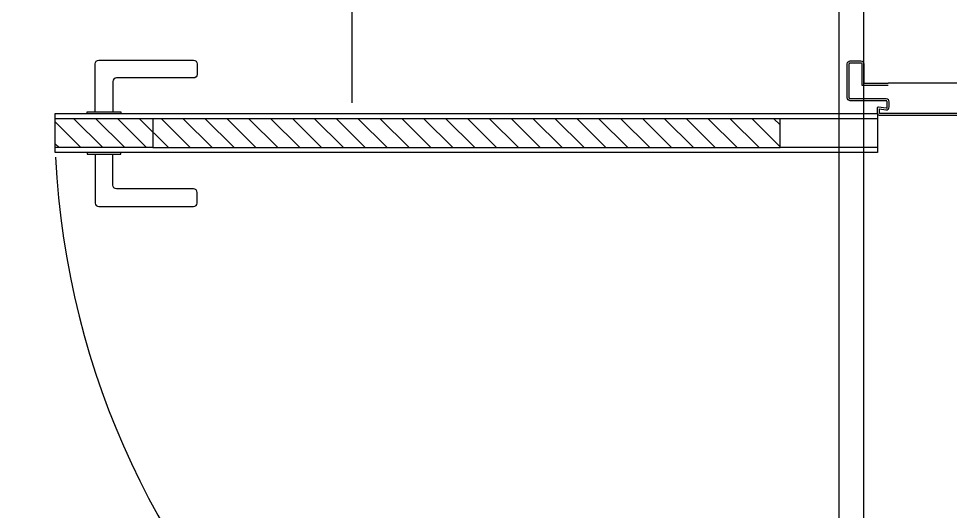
# Model space of a CAD drawing. Header units: inches. Extents: x 21 to 32698, y 13 to 3712.
# Drawn here: x 5340 to 5435.7, y 2503.2 to 2553.7 of the extents above; entities that cross this region are included whole.
import ezdxf

# ---------------------------------------------------------------- set-up
doc = ezdxf.new("R2010")
doc.units = ezdxf.units.IN
doc.header["$MEASUREMENT"] = 0
doc.set_wipeout_variables(frame=1)
for name, color, linetype, lineweight in [('Z_MİM_-KM-DOOR', 8, 'Continuous', 25), ('Z_MİM_-KM-DOOR-1', 8, 'Continuous', 25), ('Z_MİM_-KM-DOOR-FRAM', 8, 'Continuous', 25), ('Z_MİM_-KM-GLAZ', 8, 'Continuous', 25), ('Z_MİM_-KM-GLAZ-IDEN', 8, 'Continuous', 25), ('Z_MİM_-KM-PATTERN-00', 8, 'Continuous', 25), ('Z_MİM_-KM-WALL', 8, 'Continuous', 25), ('Z_MİM_-KM-WALL-PLASTER', 8, 'Continuous', 25)]:
    doc.layers.add(name, color=color, linetype=linetype, lineweight=lineweight)

# ---------------------------------------------------------------- blocks, each defined once
blk = doc.blocks.new('*U145')
at = {"layer": 'Z_MİM_-KM-PATTERN-00'}
h = blk.add_hatch(dxfattribs=at)
h.set_pattern_fill('ANSI31', color=256, scale=0.5, angle=180, style=0)
h.set_pattern_definition([(45, (0, 0), (-1.122532, 1.122532), [])])
h.paths.add_polyline_path([(-93.4, -31.1), (-93.4, -105.484), (-96.4, -105.484), (-96.4, -31.1)])
at = {"layer": 'Z_MİM_-KM-DOOR-1'}
for p, q in [((-96.4, -95.484), (-96.4, -31.1)), ((-93.4, -95.484), (-93.4, -31.1)), ((-97.082, -98.754), (-96.9, -98.754)), ((-97.082, -102.214), (-97.082, -98.754)), ((-92.718, -98.754), (-92.9, -98.754)), ((-92.718, -102.214), (-92.718, -98.754)), ((-96.9, -102.214), (-97.082, -102.214)), ((-92.9, -102.214), (-92.718, -102.214))]:
    blk.add_line(p, q, dxfattribs=at)
for points in [[(-97.082, -101.394), (-101.998, -101.394, -0.414214), (-102.362, -101.03), (-102.362, -91.289, -0.414214), (-101.998, -90.925), (-100.906, -90.925, -0.414214), (-100.542, -91.289), (-100.542, -99.209, 0.414214), (-100.177, -99.573), (-97.082, -99.573)], [(-92.718, -101.394), (-87.711, -101.394, 0.414214), (-87.347, -101.03), (-87.347, -91.289, 0.414214), (-87.711, -90.925), (-88.803, -90.925, 0.414214), (-89.167, -91.289), (-89.167, -99.209, -0.414214), (-89.532, -99.573), (-92.718, -99.573)]]:
    blk.add_lwpolyline(points, format="xyb", dxfattribs=at)
blk.add_lwpolyline([(-96.4, -105.484), (-96.4, -95.484), (-93.4, -95.484), (-93.4, -105.484)], close=True, dxfattribs=at)
blk.add_wipeout([(-10, -23.5), (-10, -1.5), (-99.8, -1.3), (-99.8, -23.7)])
for points in [[(-96.7, -4.55), (-96.7, -20.9, -0.414214), (-96.9, -21.1), (-97.484, -21.1, -0.458526), (-97.583, -20.985), (-97.467, -20.215, 0.458526), (-97.566, -20.1), (-98.1, -20.1, 0.414214), (-98.2, -20.2), (-98.2, -23.9, -0.414214), (-98.5, -24.2), (-102, -24.2, -0.414214), (-102.3, -23.9), (-102.3, -22.8, -0.414214), (-102, -22.5), (-101.2, -22.5), (-100, -22.5), (-100, -20), (-100, -20)], [(-96.9, -4.55), (-96.9, -20.9), (-97.368, -20.9), (-97.269, -20.245, 0.458526), (-97.566, -19.9), (-98.1, -19.9, 0.414214), (-98.4, -20.2), (-98.4, -23.9, -0.414214), (-98.5, -24), (-102, -24, -0.414214), (-102.1, -23.9), (-102.1, -22.8, -0.414214), (-102, -22.7), (-101.2, -22.7), (-99.8, -22.7), (-99.8, -20)]]:
    blk.add_lwpolyline(points, format="xyb", dxfattribs=at)
for points in [[(-92.9, -21.1), (-92.9, -105.484), (-96.9, -105.484), (-96.9, -21.1)], [(-96.4, -31.1), (-96.4, -21.1), (-93.4, -21.1), (-93.4, -31.1)]]:
    blk.add_lwpolyline(points, close=True, dxfattribs=at)
at = {"layer": 'Z_MİM_-KM-DOOR-FRAM', "ltscale": 0.2}
blk.add_arc((-96.639, -21.456), 84.122, 272.88393, 0.13421, dxfattribs=at)
at = {"layer": 'Z_MİM_-KM-WALL'}
blk.add_line((-100, -5), (-100, -20), dxfattribs=at)
blk = doc.blocks.new('*U184')
at = {"layer": 'Z_MİM_-KM-GLAZ-IDEN', "ltscale": 1.5}
blk.add_line((27.5, -37.022), (27.5, 70.022), dxfattribs=at)

msp = doc.modelspace()

# ---------------------------------------------------------------- block references
at = {"layer": 'Z_MİM_-KM-DOOR', "ltscale": 1.5, "rotation": 270}
msp.add_blockref('*U145', (5449.282, 2447.083), dxfattribs=at)

# ---------------------------------------------------------------- next in the draw order: linework, layer by layer
at = {"layer": 'Z_MİM_-KM-WALL'}
msp.add_line((5426.756, 2562.083), (5426.756, 2107.083), dxfattribs=at)

# ---------------------------------------------------------------- next in the draw order: block references
at = {"layer": 'Z_MİM_-KM-GLAZ', "ltscale": 1.5}
msp.add_blockref('*U184', (5346.757, 2582.084), dxfattribs=at)

# ---------------------------------------------------------------- next in the draw order: linework, layer by layer
at = {"layer": 'Z_MİM_-KM-WALL-PLASTER'}
msp.add_lwpolyline([(5424.256, 2559.584), (5314.257, 2559.584), (5314.257, 2429.584), (5304.214, 2429.584), (5304.214, 2359.583), (5424.256, 2359.583)], close=True, dxfattribs=at)

doc.saveas('drawing.dxf')
